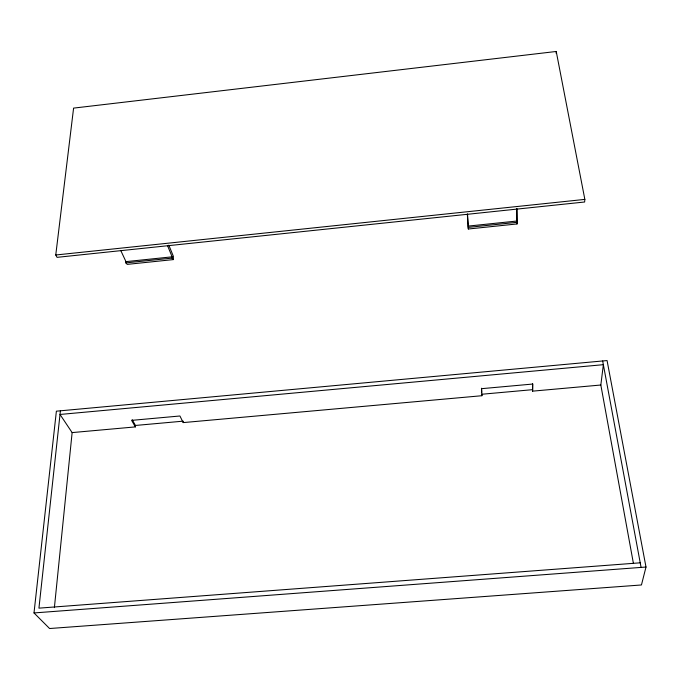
<?xml version="1.0" encoding="UTF-8"?>
<svg xmlns="http://www.w3.org/2000/svg" width="680" height="680" viewBox="0 0 680 680"><rect width="100%" height="100%" fill="white"/><g stroke="black" fill="none" stroke-linecap="round" stroke-linejoin="round"><path stroke-width="1.02" d="M517.089 208.845L517.021 223.958L468.325 229.007L467.542 214.047M516.587 208.641L517.021 223.958M54.392 607.631L72.131 432.591L60.01 414.46L603.356 364.684L600.831 385.016L532.601 391.153L532.559 383.588M532.601 391.153L532.806 384.038L481.61 388.671L481.925 395.717L183.192 422.594L179.936 415.99L131.631 420.368L135.345 426.904L72.131 432.591M183.192 422.594L183.251 421.149M556.155 53.32L556.231 51.476L73.593 108.111L55.76 255L57.043 257.346L584.638 202.002L584.851 199.393L556.231 51.476M120.734 250.427L125.953 261.63L125.851 262.897L127.236 264.375L173.256 259.607L173.417 256.436L168.827 245.14M173.256 259.607L172.048 258.102L172.117 256.827L167.501 245.523M135.345 426.904L135.439 425.459L132.192 419.738M60.409 410.805L38.938 608.149L640.229 562.819M34 612.943L56.38 411.179L607.07 360.561L646 567.035L641.452 584.97L49.589 628.524L34 612.943L646 567.035M55.76 255L584.851 199.393M125.953 261.63L172.117 256.827M468.171 226.091L517.038 221.017M125.851 262.897L172.048 258.102M468.325 227.375L517.233 222.292M135.439 425.459L182.214 421.243M532.389 389.691L481.754 394.255L481.925 395.717M602.667 360.969L641.078 567.409M600.831 385.016L633.437 563.508M468.325 229.007L467.33 214.166M481.483 388.212L481.661 392.241"/></g></svg>
